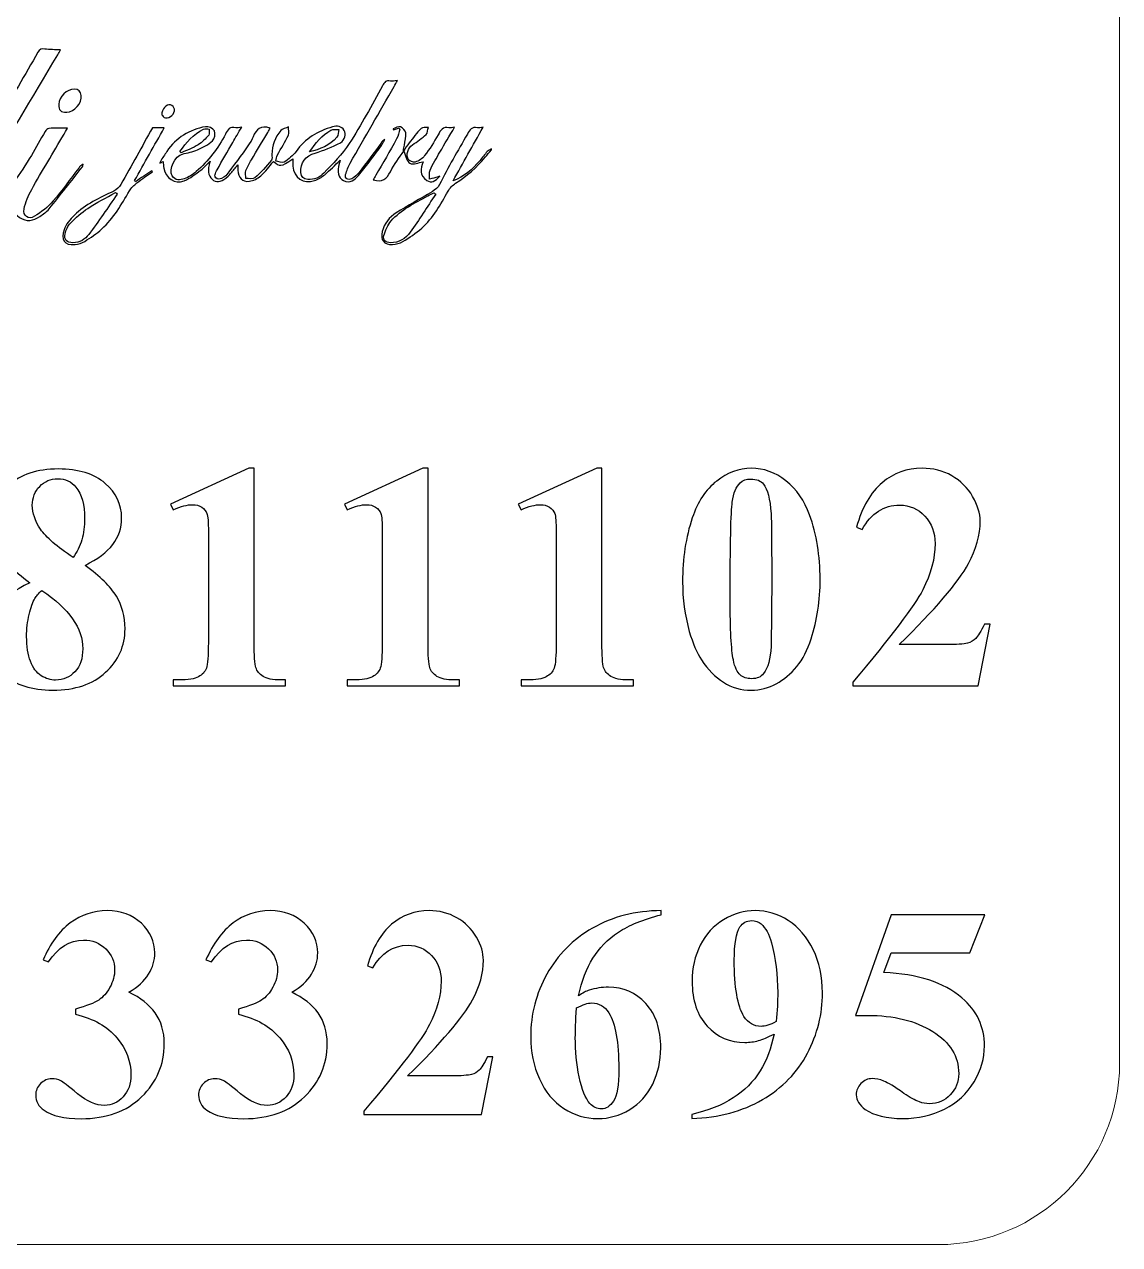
# Model space of a CAD drawing. Header units: millimetres. Extents: x -20.2 to 19.8, y -19.9 to 20.1.
# Drawn here: x 1.68 to 19.82, y -19.93 to 0.29 of the extents above; entities that cross this region are included whole.
import ezdxf

# ---------------------------------------------------------------- set-up
doc = ezdxf.new("R2010")
doc.units = ezdxf.units.MM
doc.header["$MEASUREMENT"] = 0
doc.layers.add('Layer 1', color=7, linetype='Continuous')

msp = doc.modelspace()

# ---------------------------------------------------------------- linework, layer by layer
at = {"layer": 'Layer 1', "color": 250, "lineweight": 18}
msp.add_open_spline([(-17.1794, 20.0744), (-17.1794, 20.0744), (16.8206, 20.0744), (16.8206, 20.0744), (18.4729, 20.0744), (19.8206, 18.7267), (19.8206, 17.0744), (19.8206, 17.0744), (19.8206, -16.9256), (19.8206, -16.9256), (19.8206, -18.5779), (18.4729, -19.9256), (16.8206, -19.9256), (16.8206, -19.9256), (-17.1794, -19.9256), (-17.1794, -19.9256), (-18.8317, -19.9256), (-20.1794, -18.5779), (-20.1794, -16.9256), (-20.1794, -16.9256), (-20.1794, 17.0744), (-20.1794, 17.0744), (-20.1794, 18.7267), (-18.8317, 20.0744), (-17.1794, 20.0744)], degree=3, knots=[0, 0, 0, 0, 0.125, 0.125, 0.125, 0.25, 0.25, 0.25, 0.375, 0.375, 0.375, 0.5, 0.5, 0.5, 0.625, 0.625, 0.625, 0.75, 0.75, 0.75, 0.875, 0.875, 0.875, 1, 1, 1, 1], dxfattribs=at)
at = {"layer": 'Layer 1', "color": 230}
for points, knots in [([(-0.8039, -1.6035), (-0.7754, -1.4306), (-0.6645, -1.4135), (-0.5284, -1.4336), (-0.4859, -1.44), (-0.4407, -1.4282), (-0.3806, -1.4236), (-0.4571, -1.5549), (-0.5271, -1.6722), (-0.5945, -1.7919), (-0.7386, -2.0476), (-0.884, -2.3026), (-1.0218, -2.5617), (-1.0573, -2.6283), (-1.0788, -2.7075), (-1.0854, -2.7828), (-1.0955, -2.8931), (-1.0187, -2.9411), (-0.9239, -2.8817), (-0.8361, -2.8268), (-0.7493, -2.7608), (-0.6826, -2.6823), (-0.5227, -2.4923), (-0.3703, -2.2953), (-0.2231, -2.0951), (0.0259, -1.7553), (0.3593, -1.5352), (0.7555, -1.4148), (0.9707, -1.3495), (1.0317, -1.4061), (1.0494, -1.6366), (1.1221, -1.5133), (1.1885, -1.401), (1.2542, -1.2885), (1.4704, -0.9148), (1.6875, -0.5418), (1.901, -0.1671), (1.9302, -0.1162), (1.959, -0.1065), (2.0142, -0.1142), (2.0987, -0.1259), (2.1852, -0.1242), (2.2787, -0.1285), (2.263, -0.1567), (2.2475, -0.1846), (2.2314, -0.2116), (1.8071, -0.9219), (1.3818, -1.6313), (0.9602, -2.3428), (0.9009, -2.4427), (0.8551, -2.5513), (0.8071, -2.6575), (0.79, -2.695), (0.7786, -2.7373), (0.7746, -2.7782), (0.7649, -2.878), (0.8373, -2.936), (0.9294, -2.8911), (1.0109, -2.8512), (1.0903, -2.797), (1.1546, -2.7323), (1.407, -2.4776), (1.6095, -2.1836), (1.7934, -1.877), (1.8718, -1.7456), (1.9439, -1.6105), (2.0217, -1.4788), (2.0347, -1.4571), (2.0622, -1.4302), (2.0843, -1.4289), (2.1818, -1.4232), (2.2801, -1.4266), (2.3903, -1.4266), (2.3685, -1.4655), (2.3521, -1.4966), (2.3343, -1.5267), (2.155, -1.8314), (1.9721, -2.1341), (1.7988, -2.442), (1.7425, -2.5423), (1.6952, -2.6529), (1.6724, -2.7644), (1.6483, -2.8793), (1.7431, -2.9474), (1.8444, -2.8865), (1.9579, -2.8183), (2.0673, -2.7323), (2.154, -2.6327), (2.3055, -2.4594), (2.4382, -2.2691), (2.5789, -2.0865), (2.5974, -2.062), (2.6165, -2.0378), (2.653, -2.0251), (2.6487, -2.0395), (2.648, -2.0569), (2.639, -2.0677), (2.4556, -2.3006), (2.2737, -2.5342), (2.086, -2.7641), (2.0451, -2.8137), (1.9875, -2.8516), (1.9331, -2.8887), (1.8262, -2.9625), (1.711, -2.9833), (1.5974, -2.9062), (1.4777, -2.8247), (1.4419, -2.7044), (1.466, -2.5667), (1.4774, -2.5027), (1.5002, -2.4407), (1.5202, -2.3669), (1.4268, -2.4789), (1.3443, -2.5875), (1.2515, -2.686), (1.1778, -2.7637), (1.0984, -2.8402), (1.0091, -2.8988), (0.8238, -3.0221), (0.6083, -2.9152), (0.5906, -2.6917), (0.5825, -2.5898), (0.6013, -2.4856), (0.6074, -2.3927), (0.5246, -2.493), (0.4351, -2.6075), (0.3385, -2.7161), (0.2833, -2.7785), (0.2209, -2.8368), (0.1536, -2.8857), (-0.0013, -2.9984), (-0.1669, -2.9631), (-0.27, -2.801), (-0.3575, -2.6636), (-0.3592, -2.5127), (-0.3294, -2.3361), (-0.4041, -2.4272), (-0.4611, -2.507), (-0.5281, -2.577), (-0.6333, -2.6873), (-0.7355, -2.8049), (-0.8572, -2.8938), (-1.0442, -3.0302), (-1.2694, -2.9149), (-1.2848, -2.683), (-1.2912, -2.5891), (-1.2748, -2.4933), (-1.2691, -2.4072), (-1.3495, -2.5081), (-1.4344, -2.6226), (-1.5275, -2.7296), (-1.5821, -2.7926), (-1.6438, -2.8529), (-1.7132, -2.8975), (-1.8773, -3.0044), (-2.056, -2.9595), (-2.1498, -2.7865), (-2.2816, -2.5446), (-2.2293, -2.309), (-2.0925, -2.0887), (-1.9407, -1.8441), (-1.7084, -1.6866), (-1.4598, -1.5566), (-1.3414, -1.4946), (-1.2144, -1.4427), (-1.0854, -1.4104), (-0.9005, -1.3646), (-0.8472, -1.4074), (-0.8039, -1.6035)], [0, 0, 0, 0, 0.0178571, 0.0178571, 0.0178571, 0.0357143, 0.0357143, 0.0357143, 0.0535714, 0.0535714, 0.0535714, 0.0714286, 0.0714286, 0.0714286, 0.0892857, 0.0892857, 0.0892857, 0.1071429, 0.1071429, 0.1071429, 0.125, 0.125, 0.125, 0.1428571, 0.1428571, 0.1428571, 0.1607143, 0.1607143, 0.1607143, 0.1785714, 0.1785714, 0.1785714, 0.1964286, 0.1964286, 0.1964286, 0.2142857, 0.2142857, 0.2142857, 0.2321429, 0.2321429, 0.2321429, 0.25, 0.25, 0.25, 0.2678571, 0.2678571, 0.2678571, 0.2857143, 0.2857143, 0.2857143, 0.3035714, 0.3035714, 0.3035714, 0.3214286, 0.3214286, 0.3214286, 0.3392857, 0.3392857, 0.3392857, 0.3571429, 0.3571429, 0.3571429, 0.375, 0.375, 0.375, 0.3928571, 0.3928571, 0.3928571, 0.4107143, 0.4107143, 0.4107143, 0.4285714, 0.4285714, 0.4285714, 0.4464286, 0.4464286, 0.4464286, 0.4642857, 0.4642857, 0.4642857, 0.4821429, 0.4821429, 0.4821429, 0.5, 0.5, 0.5, 0.5178571, 0.5178571, 0.5178571, 0.5357143, 0.5357143, 0.5357143, 0.5535714, 0.5535714, 0.5535714, 0.5714286, 0.5714286, 0.5714286, 0.5892857, 0.5892857, 0.5892857, 0.6071429, 0.6071429, 0.6071429, 0.625, 0.625, 0.625, 0.6428571, 0.6428571, 0.6428571, 0.6607143, 0.6607143, 0.6607143, 0.6785714, 0.6785714, 0.6785714, 0.6964286, 0.6964286, 0.6964286, 0.7142857, 0.7142857, 0.7142857, 0.7321429, 0.7321429, 0.7321429, 0.75, 0.75, 0.75, 0.7678571, 0.7678571, 0.7678571, 0.7857143, 0.7857143, 0.7857143, 0.8035714, 0.8035714, 0.8035714, 0.8214286, 0.8214286, 0.8214286, 0.8392857, 0.8392857, 0.8392857, 0.8571429, 0.8571429, 0.8571429, 0.875, 0.875, 0.875, 0.8928571, 0.8928571, 0.8928571, 0.9107143, 0.9107143, 0.9107143, 0.9285714, 0.9285714, 0.9285714, 0.9464286, 0.9464286, 0.9464286, 0.9642857, 0.9642857, 0.9642857, 0.9821429, 0.9821429, 0.9821429, 1, 1, 1, 1]), ([(2.2463, -1.0295), (2.249, -0.9045), (2.383, -0.7764), (2.5058, -0.7801), (2.5745, -0.7818), (2.6109, -0.816), (2.6184, -0.883), (2.6324, -1.0107), (2.5087, -1.1552), (2.3801, -1.1609), (2.2788, -1.1649), (2.2443, -1.1313), (2.2463, -1.0295)], [0, 0, 0, 0, 0.25, 0.25, 0.25, 0.5, 0.5, 0.5, 0.75, 0.75, 0.75, 1, 1, 1, 1]), ([(6.125, -1.9351), (5.9216, -2.0678), (5.9105, -2.0696), (5.8056, -1.9764), (5.7356, -2.0575), (5.6726, -2.1466), (5.5935, -2.2174), (5.5435, -2.2615), (5.4719, -2.2971), (5.4058, -2.3055), (5.2885, -2.3209), (5.2168, -2.2428), (5.2144, -2.1222), (5.2141, -2.0987), (5.2144, -2.0753), (5.2144, -2.0354), (5.1712, -2.0863), (5.136, -2.1285), (5.1001, -2.1698), (5.0847, -2.1882), (5.0694, -2.2066), (5.0519, -2.2227), (4.9571, -2.3115), (4.8813, -2.333), (4.8126, -2.292), (4.7379, -2.2475), (4.709, -2.1503), (4.7366, -2.0347), (4.7406, -2.018), (4.7469, -2.0015), (4.7563, -1.9713), (4.6976, -2.028), (4.6544, -2.0799), (4.6015, -2.1191), (4.513, -2.1841), (4.4255, -2.2586), (4.3253, -2.2975), (4.1658, -2.3587), (4.0187, -2.2579), (3.9868, -2.0867), (3.9801, -2.0522), (3.9794, -2.0166), (3.9754, -1.979), (3.9563, -1.9884), (3.9423, -1.9955), (3.9191, -2.0075), (3.9248, -1.9908), (3.9261, -1.9827), (3.9305, -1.9764), (3.966, -1.9214), (4.0016, -1.8664), (4.0381, -1.8122), (4.1922, -1.5833), (4.4131, -1.4529), (4.6782, -1.4013), (4.7241, -1.3926), (4.8092, -1.4294), (4.8263, -1.4674), (4.8461, -1.5126), (4.832, -1.6034), (4.7965, -1.6355), (4.7261, -1.6999), (4.6346, -1.7448), (4.5455, -1.7833), (4.4668, -1.8175), (4.3796, -1.834), (4.2955, -1.8548), (4.1735, -1.8849), (4.0649, -2.1088), (4.1266, -2.217), (4.1735, -2.2991), (4.258, -2.2887), (4.3273, -2.2636), (4.3987, -2.2374), (4.4688, -2.1966), (4.526, -2.1466), (4.7265, -1.971), (4.884, -1.7602), (5.009, -1.5256), (5.0462, -1.4549), (5.0787, -1.3858), (5.1813, -1.4207), (5.2041, -1.4281), (5.2335, -1.415), (5.2781, -1.4086), (5.2238, -1.5018), (5.1769, -1.5823), (5.13, -1.6631), (5.0431, -1.8135), (4.9544, -1.963), (4.8713, -2.1154), (4.8454, -2.1624), (4.8035, -2.2314), (4.8689, -2.265), (4.9014, -2.2814), (4.9845, -2.2492), (5.0134, -2.2137), (5.1461, -2.0485), (5.2688, -1.8752), (5.3927, -1.703), (5.4222, -1.662), (5.4491, -1.6171), (5.4671, -1.5699), (5.516, -1.4408), (5.5948, -1.3722), (5.7473, -1.4255), (5.7365, -1.4462), (5.7249, -1.4716), (5.7104, -1.4958), (5.62, -1.6476), (5.5281, -1.7988), (5.4386, -1.9516), (5.4051, -2.0079), (5.3699, -2.0652), (5.3491, -2.1268), (5.3354, -2.1678), (5.3462, -2.217), (5.3458, -2.2619), (5.3967, -2.2593), (5.4654, -2.2764), (5.4952, -2.2499), (5.5952, -2.1617), (5.6836, -2.0599), (5.7701, -1.9576), (5.7872, -1.9379), (5.7788, -1.8946), (5.7784, -1.8621), (5.7762, -1.7109), (5.8301, -1.5789), (5.9253, -1.4663), (5.953, -1.4338), (6.0087, -1.424), (6.0517, -1.4043), (6.0526, -1.4496), (6.0694, -1.5025), (6.0519, -1.5394), (5.9986, -1.653), (5.9313, -1.7592), (5.8723, -1.8701), (5.8562, -1.9006), (5.8519, -1.9371), (5.8422, -1.9707), (5.8891, -1.9784), (5.9491, -2.0072), (5.9795, -1.9881), (6.0539, -1.9419), (6.128, -1.8825), (6.178, -1.8122), (6.3294, -1.5973), (6.5372, -1.4737), (6.7839, -1.4049), (6.8576, -1.3842), (6.9294, -1.3902), (6.9752, -1.463), (7.0114, -1.5209), (6.993, -1.6234), (6.9125, -1.6664), (6.7795, -1.7371), (6.6368, -1.7934), (6.493, -1.8383), (6.3371, -1.8862), (6.247, -1.9978), (6.2577, -2.1627), (6.2627, -2.2354), (6.3009, -2.2696), (6.3717, -2.2757), (6.4792, -2.285), (6.5721, -2.2422), (6.6398, -2.1707), (6.7876, -2.0149), (6.9441, -1.8611), (7.0594, -1.6824), (7.2588, -1.3728), (7.4307, -1.0457), (7.611, -0.7243), (7.6425, -0.6676), (7.6667, -0.6231), (7.7444, -0.6462), (7.7732, -0.6549), (7.8084, -0.6415), (7.8564, -0.6369), (7.8358, -0.6744), (7.8208, -0.7038), (7.8044, -0.733), (7.5611, -1.1563), (7.3171, -1.5793), (7.0758, -2.0042), (7.0419, -2.0632), (7.0198, -2.1295), (6.9998, -2.1946), (6.993, -2.2163), (7.0017, -2.2593), (7.0169, -2.267), (7.0386, -2.278), (7.0785, -2.2764), (7.0999, -2.2629), (7.1452, -2.2348), (7.1915, -2.2016), (7.2233, -2.1604), (7.3456, -2.0015), (7.4629, -1.839), (7.5829, -1.6778), (7.6002, -1.654), (7.6194, -1.6312), (7.6513, -1.6164), (7.6191, -1.667), (7.5909, -1.7203), (7.555, -1.7682), (7.4431, -1.9164), (7.3335, -2.0665), (7.2135, -2.2076), (7.1518, -2.2797), (7.0711, -2.347), (6.9625, -2.2935), (6.8794, -2.2525), (6.8566, -2.1456), (6.8941, -2.0116), (6.8989, -1.9945), (6.9032, -1.9777), (6.9089, -1.957), (6.8214, -2.0401), (6.7414, -2.1238), (6.6525, -2.1979), (6.6032, -2.2391), (6.5429, -2.2727), (6.4819, -2.2944), (6.3036, -2.3581), (6.1418, -2.2475), (6.1257, -2.0555), (6.1223, -2.0173), (6.125, -1.9784), (6.125, -1.9351)], [0, 0, 0, 0, 0.012987, 0.012987, 0.012987, 0.025974, 0.025974, 0.025974, 0.038961, 0.038961, 0.038961, 0.0519481, 0.0519481, 0.0519481, 0.0649351, 0.0649351, 0.0649351, 0.0779221, 0.0779221, 0.0779221, 0.0909091, 0.0909091, 0.0909091, 0.1038961, 0.1038961, 0.1038961, 0.1168831, 0.1168831, 0.1168831, 0.1298701, 0.1298701, 0.1298701, 0.1428571, 0.1428571, 0.1428571, 0.1558442, 0.1558442, 0.1558442, 0.1688312, 0.1688312, 0.1688312, 0.1818182, 0.1818182, 0.1818182, 0.1948052, 0.1948052, 0.1948052, 0.2077922, 0.2077922, 0.2077922, 0.2207792, 0.2207792, 0.2207792, 0.2337662, 0.2337662, 0.2337662, 0.2467532, 0.2467532, 0.2467532, 0.2597403, 0.2597403, 0.2597403, 0.2727273, 0.2727273, 0.2727273, 0.2857143, 0.2857143, 0.2857143, 0.2987013, 0.2987013, 0.2987013, 0.3116883, 0.3116883, 0.3116883, 0.3246753, 0.3246753, 0.3246753, 0.3376623, 0.3376623, 0.3376623, 0.3506494, 0.3506494, 0.3506494, 0.3636364, 0.3636364, 0.3636364, 0.3766234, 0.3766234, 0.3766234, 0.3896104, 0.3896104, 0.3896104, 0.4025974, 0.4025974, 0.4025974, 0.4155844, 0.4155844, 0.4155844, 0.4285714, 0.4285714, 0.4285714, 0.4415584, 0.4415584, 0.4415584, 0.4545455, 0.4545455, 0.4545455, 0.4675325, 0.4675325, 0.4675325, 0.4805195, 0.4805195, 0.4805195, 0.4935065, 0.4935065, 0.4935065, 0.5064935, 0.5064935, 0.5064935, 0.5194805, 0.5194805, 0.5194805, 0.5324675, 0.5324675, 0.5324675, 0.5454545, 0.5454545, 0.5454545, 0.5584416, 0.5584416, 0.5584416, 0.5714286, 0.5714286, 0.5714286, 0.5844156, 0.5844156, 0.5844156, 0.5974026, 0.5974026, 0.5974026, 0.6103896, 0.6103896, 0.6103896, 0.6233766, 0.6233766, 0.6233766, 0.6363636, 0.6363636, 0.6363636, 0.6493506, 0.6493506, 0.6493506, 0.6623377, 0.6623377, 0.6623377, 0.6753247, 0.6753247, 0.6753247, 0.6883117, 0.6883117, 0.6883117, 0.7012987, 0.7012987, 0.7012987, 0.7142857, 0.7142857, 0.7142857, 0.7272727, 0.7272727, 0.7272727, 0.7402597, 0.7402597, 0.7402597, 0.7532468, 0.7532468, 0.7532468, 0.7662338, 0.7662338, 0.7662338, 0.7792208, 0.7792208, 0.7792208, 0.7922078, 0.7922078, 0.7922078, 0.8051948, 0.8051948, 0.8051948, 0.8181818, 0.8181818, 0.8181818, 0.8311688, 0.8311688, 0.8311688, 0.8441558, 0.8441558, 0.8441558, 0.8571429, 0.8571429, 0.8571429, 0.8701299, 0.8701299, 0.8701299, 0.8831169, 0.8831169, 0.8831169, 0.8961039, 0.8961039, 0.8961039, 0.9090909, 0.9090909, 0.9090909, 0.9220779, 0.9220779, 0.9220779, 0.9350649, 0.9350649, 0.9350649, 0.9480519, 0.9480519, 0.9480519, 0.961039, 0.961039, 0.961039, 0.974026, 0.974026, 0.974026, 0.987013, 0.987013, 0.987013, 1, 1, 1, 1]), ([(3.9531, -1.2069), (3.9555, -1.108), (4.0309, -1.0276), (4.0979, -1.0399), (4.1248, -1.045), (4.161, -1.0845), (4.1646, -1.1121), (4.174, -1.1847), (4.0862, -1.2685), (4.0158, -1.2562), (3.988, -1.2518), (3.9655, -1.2169), (3.9531, -1.2069)], [0, 0, 0, 0, 0.25, 0.25, 0.25, 0.5, 0.5, 0.5, 0.75, 0.75, 0.75, 1, 1, 1, 1]), ([(8.5577, -2.2188), (8.4894, -2.3113), (8.4155, -2.3368), (8.3466, -2.2938), (8.2152, -2.2128), (8.245, -2.0938), (8.2815, -1.9839), (8.2068, -1.9946), (8.1193, -2.0345), (8.0654, -2.0073), (8.0151, -1.9825), (7.9996, -1.8867), (7.9614, -1.8063), (7.8897, -1.9149), (7.801, -2.0241), (7.7407, -2.1475), (7.6803, -2.2711), (7.6029, -2.3254), (7.4581, -2.2828), (7.4718, -2.258), (7.4869, -2.2315), (7.502, -2.2051), (7.6166, -2.005), (7.7335, -1.8066), (7.8449, -1.6045), (7.8719, -1.5556), (7.8807, -1.4959), (7.8985, -1.4413), (7.891, -1.4356), (7.8837, -1.4299), (7.8767, -1.4245), (7.8767, -1.4245), (7.7912, -1.455), (7.7912, -1.455), (7.7889, -1.448), (7.7868, -1.4416), (7.7845, -1.435), (7.8271, -1.4236), (7.8757, -1.3944), (7.9105, -1.4058), (7.9471, -1.4179), (7.9906, -1.4674), (7.9947, -1.5043), (8.0027, -1.5697), (7.9853, -1.639), (7.9739, -1.7057), (7.9682, -1.7366), (7.9521, -1.7651), (7.9585, -1.8056), (7.9897, -1.7603), (8.0191, -1.7141), (8.0523, -1.6708), (8.1156, -1.5888), (8.1763, -1.5033), (8.2487, -1.4299), (8.2715, -1.4065), (8.3288, -1.4172), (8.37, -1.4128), (8.3593, -1.4523), (8.3606, -1.505), (8.3352, -1.5288), (8.2658, -1.5941), (8.1863, -1.6484), (8.1079, -1.7033), (8.0358, -1.754), (7.9933, -1.8619), (8.0369, -1.9376), (8.0546, -1.9685), (8.1203, -1.9996), (8.1498, -1.9893), (8.2088, -1.9688), (8.2715, -1.9303), (8.3087, -1.881), (8.3911, -1.7714), (8.4638, -1.6537), (8.5312, -1.5341), (8.5731, -1.4594), (8.6103, -1.3974), (8.7112, -1.4195), (8.7353, -1.4252), (8.7631, -1.4145), (8.805, -1.4095), (8.7193, -1.5549), (8.6395, -1.6877), (8.562, -1.8213), (8.505, -1.9195), (8.4447, -2.0167), (8.3978, -2.1203), (8.3791, -2.1626), (8.3918, -2.2192), (8.3901, -2.2694), (8.4367, -2.258), (8.4833, -2.2473), (8.5298, -2.2349), (8.5396, -2.2322), (8.5483, -2.2245), (8.5577, -2.2188)], [0, 0, 0, 0, 0.03125, 0.03125, 0.03125, 0.0625, 0.0625, 0.0625, 0.09375, 0.09375, 0.09375, 0.125, 0.125, 0.125, 0.15625, 0.15625, 0.15625, 0.1875, 0.1875, 0.1875, 0.21875, 0.21875, 0.21875, 0.25, 0.25, 0.25, 0.28125, 0.28125, 0.28125, 0.3125, 0.3125, 0.3125, 0.34375, 0.34375, 0.34375, 0.375, 0.375, 0.375, 0.40625, 0.40625, 0.40625, 0.4375, 0.4375, 0.4375, 0.46875, 0.46875, 0.46875, 0.5, 0.5, 0.5, 0.53125, 0.53125, 0.53125, 0.5625, 0.5625, 0.5625, 0.59375, 0.59375, 0.59375, 0.625, 0.625, 0.625, 0.65625, 0.65625, 0.65625, 0.6875, 0.6875, 0.6875, 0.71875, 0.71875, 0.71875, 0.75, 0.75, 0.75, 0.78125, 0.78125, 0.78125, 0.8125, 0.8125, 0.8125, 0.84375, 0.84375, 0.84375, 0.875, 0.875, 0.875, 0.90625, 0.90625, 0.90625, 0.9375, 0.9375, 0.9375, 0.96875, 0.96875, 0.96875, 1, 1, 1, 1]), ([(9.4159, -1.7874), (9.3806, -1.8269), (9.3442, -1.8658), (9.311, -1.907), (9.1733, -2.0799), (9.0063, -2.2194), (8.8203, -2.3387), (8.7707, -2.3708), (8.7249, -2.4197), (8.696, -2.4714), (8.5733, -2.6926), (8.449, -2.9128), (8.2596, -3.0837), (8.1648, -3.1688), (8.0552, -3.2395), (7.946, -3.3062), (7.8977, -3.3357), (7.8334, -3.3487), (7.7753, -3.3521), (7.6369, -3.3612), (7.5706, -3.2754), (7.6051, -3.1407), (7.6397, -3.006), (7.7251, -2.902), (7.8367, -2.8303), (8.03, -2.7057), (8.2342, -2.5984), (8.4312, -2.4791), (8.4795, -2.4499), (8.5331, -2.4097), (8.5559, -2.3611), (8.6929, -2.0726), (8.8592, -1.8004), (9.0171, -1.524), (9.0563, -1.456), (9.0871, -1.3926), (9.184, -1.4211), (9.2077, -1.4277), (9.2365, -1.4157), (9.2764, -1.4104), (9.1072, -1.7129), (8.944, -2.0052), (8.7801, -2.2975), (8.9627, -2.2267), (9.1005, -2.1075), (9.2211, -1.9663), (9.2641, -1.916), (9.3023, -1.8621), (9.3468, -1.8132), (9.3646, -1.7938), (9.3927, -1.784), (9.4159, -1.7696), (9.4159, -1.7696), (9.4159, -1.7874), (9.4159, -1.7874)], [0, 0, 0, 0, 0.0555556, 0.0555556, 0.0555556, 0.1111111, 0.1111111, 0.1111111, 0.1666667, 0.1666667, 0.1666667, 0.2222222, 0.2222222, 0.2222222, 0.2777778, 0.2777778, 0.2777778, 0.3333333, 0.3333333, 0.3333333, 0.3888889, 0.3888889, 0.3888889, 0.4444444, 0.4444444, 0.4444444, 0.5, 0.5, 0.5, 0.5555556, 0.5555556, 0.5555556, 0.6111111, 0.6111111, 0.6111111, 0.6666667, 0.6666667, 0.6666667, 0.7222222, 0.7222222, 0.7222222, 0.7777778, 0.7777778, 0.7777778, 0.8333333, 0.8333333, 0.8333333, 0.8888889, 0.8888889, 0.8888889, 0.9444444, 0.9444444, 0.9444444, 1, 1, 1, 1]), ([(3.7996, -1.418), (3.7996, -1.418), (3.9956, -1.418), (3.9956, -1.418), (3.8297, -1.7133), (3.6662, -2.0042), (3.5026, -2.2955), (3.5083, -2.3014), (3.514, -2.3078), (3.5197, -2.3142), (3.6095, -2.2529), (3.699, -2.1915), (3.7885, -2.1302), (3.7926, -2.1359), (3.7962, -2.1416), (3.8002, -2.1473), (3.7141, -2.2086), (3.6259, -2.267), (3.5435, -2.3326), (3.4962, -2.3705), (3.4484, -2.4144), (3.4185, -2.466), (3.2868, -2.6919), (3.1551, -2.9178), (2.9604, -3.0961), (2.8749, -3.1742), (2.7767, -3.2392), (2.6782, -3.3012), (2.6319, -3.3303), (2.5726, -3.3464), (2.5177, -3.3524), (2.3286, -3.3736), (2.2801, -3.27), (2.3353, -3.1082), (2.3652, -3.0196), (2.4352, -2.9385), (2.5036, -2.8705), (2.6896, -2.6859), (2.9259, -2.5796), (3.1591, -2.4694), (3.2063, -2.4473), (3.2519, -2.404), (3.2777, -2.3587), (3.455, -2.0468), (3.627, -1.7311), (3.7996, -1.418)], [0, 0, 0, 0, 0.0666667, 0.0666667, 0.0666667, 0.1333333, 0.1333333, 0.1333333, 0.2, 0.2, 0.2, 0.2666667, 0.2666667, 0.2666667, 0.3333333, 0.3333333, 0.3333333, 0.4, 0.4, 0.4, 0.4666667, 0.4666667, 0.4666667, 0.5333333, 0.5333333, 0.5333333, 0.6, 0.6, 0.6, 0.6666667, 0.6666667, 0.6666667, 0.7333333, 0.7333333, 0.7333333, 0.8, 0.8, 0.8, 0.8666667, 0.8666667, 0.8666667, 0.9333333, 0.9333333, 0.9333333, 1, 1, 1, 1]), ([(4.2536, -1.8129), (4.2536, -1.8129), (4.2751, -1.8357), (4.2751, -1.8357), (4.3692, -1.7914), (4.4677, -1.7548), (4.5556, -1.7006), (4.6226, -1.659), (4.6796, -1.599), (4.7322, -1.5394), (4.7489, -1.5192), (4.7375, -1.4744), (4.7388, -1.4405), (4.7081, -1.4405), (4.6725, -1.4304), (4.6474, -1.4422), (4.4745, -1.5223), (4.3626, -1.6668), (4.2536, -1.8129)], [0, 0, 0, 0, 0.1666667, 0.1666667, 0.1666667, 0.3333333, 0.3333333, 0.3333333, 0.5, 0.5, 0.5, 0.6666667, 0.6666667, 0.6666667, 0.8333333, 0.8333333, 0.8333333, 1, 1, 1, 1]), ([(6.4029, -1.8195), (6.5771, -1.7783), (6.7357, -1.7113), (6.8529, -1.5756), (6.8794, -1.5454), (6.8767, -1.4898), (6.8877, -1.4459), (6.8436, -1.4492), (6.7919, -1.4385), (6.7571, -1.4579), (6.6052, -1.5427), (6.4974, -1.6751), (6.4029, -1.8195)], [0, 0, 0, 0, 0.25, 0.25, 0.25, 0.5, 0.5, 0.5, 0.75, 0.75, 0.75, 1, 1, 1, 1]), ([(3.2168, -2.518), (3.2067, -2.5096), (3.1966, -2.5012), (3.1869, -2.4929), (3.0334, -2.5796), (2.8752, -2.6594), (2.7281, -2.7555), (2.6239, -2.8239), (2.528, -2.908), (2.4416, -2.9975), (2.3966, -3.0435), (2.3668, -3.1139), (2.3534, -3.1782), (2.3323, -3.2767), (2.3823, -3.3233), (2.4821, -3.3239), (2.5934, -3.3246), (2.6842, -3.2697), (2.7449, -3.1886), (2.9081, -2.9701), (3.0599, -2.7422), (3.2168, -2.518)], [0, 0, 0, 0, 0.1428571, 0.1428571, 0.1428571, 0.2857143, 0.2857143, 0.2857143, 0.4285714, 0.4285714, 0.4285714, 0.5714286, 0.5714286, 0.5714286, 0.7142857, 0.7142857, 0.7142857, 0.8571429, 0.8571429, 0.8571429, 1, 1, 1, 1]), ([(8.4919, -2.5183), (8.4836, -2.5109), (8.4748, -2.5035), (8.4665, -2.4962), (8.4319, -2.5126), (8.3974, -2.528), (8.3636, -2.5461), (8.145, -2.6638), (7.9188, -2.774), (7.7519, -2.9637), (7.6946, -3.0291), (7.6591, -3.1209), (7.6343, -3.2067), (7.6132, -3.2794), (7.6614, -3.3213), (7.7412, -3.3243), (7.8846, -3.3296), (7.9925, -3.2559), (8.0686, -3.1504), (8.2171, -2.9446), (8.3515, -2.7294), (8.4919, -2.5183)], [0, 0, 0, 0, 0.1428571, 0.1428571, 0.1428571, 0.2857143, 0.2857143, 0.2857143, 0.4285714, 0.4285714, 0.4285714, 0.5714286, 0.5714286, 0.5714286, 0.7142857, 0.7142857, 0.7142857, 0.8571429, 0.8571429, 0.8571429, 1, 1, 1, 1]), ([(2.6843, -8.6701), (2.9326, -8.8524), (3.1049, -9.0223), (3.2015, -9.1795), (3.2976, -9.3367), (3.3456, -9.5167), (3.3456, -9.7198), (3.3456, -10.0046), (3.2386, -10.2456), (3.0238, -10.4429), (2.8097, -10.6397), (2.5184, -10.7382), (2.1501, -10.7382), (1.8013, -10.7382), (1.5311, -10.6524), (1.34, -10.4805), (1.1494, -10.3086), (1.0539, -10.0985), (1.0539, -9.8501), (1.0539, -9.6611), (1.1088, -9.4948), (1.2191, -9.3528), (1.3293, -9.2103), (1.513, -9.08), (1.77, -8.962), (1.4902, -8.7485), (1.3112, -8.5736), (1.2321, -8.4385), (1.1531, -8.3032), (1.1136, -8.1459), (1.1136, -7.9669), (1.1136, -7.7311), (1.2137, -7.5229), (1.4144, -7.3433), (1.6149, -7.1633), (1.89, -7.0735), (2.2389, -7.0735), (2.5757, -7.0735), (2.8348, -7.1529), (3.0164, -7.3121), (3.1978, -7.4707), (3.2886, -7.6613), (3.2886, -7.8835), (3.2886, -8.0505), (3.2393, -8.1972), (3.1414, -8.3249), (3.0432, -8.4526), (2.8907, -8.5679), (2.6843, -8.6701)], [0, 0, 0, 0, 0.0625, 0.0625, 0.0625, 0.125, 0.125, 0.125, 0.1875, 0.1875, 0.1875, 0.25, 0.25, 0.25, 0.3125, 0.3125, 0.3125, 0.375, 0.375, 0.375, 0.4375, 0.4375, 0.4375, 0.5, 0.5, 0.5, 0.5625, 0.5625, 0.5625, 0.625, 0.625, 0.625, 0.6875, 0.6875, 0.6875, 0.75, 0.75, 0.75, 0.8125, 0.8125, 0.8125, 0.875, 0.875, 0.875, 0.9375, 0.9375, 0.9375, 1, 1, 1, 1]), ([(5.4838, -7.0607), (5.4838, -7.0607), (5.4838, -9.9488), (5.4838, -9.9488), (5.4838, -10.1664), (5.4932, -10.3048), (5.5126, -10.3645), (5.5317, -10.4244), (5.5716, -10.4737), (5.6323, -10.5116), (5.6929, -10.5498), (5.7905, -10.5692), (5.9239, -10.5692), (5.9239, -10.5692), (6.005, -10.5692), (6.005, -10.5692), (6.005, -10.5692), (6.005, -10.6654), (6.005, -10.6654), (6.005, -10.6654), (4.1453, -10.6654), (4.1453, -10.6654), (4.1453, -10.6654), (4.1453, -10.5692), (4.1453, -10.5692), (4.1453, -10.5692), (4.2388, -10.5692), (4.2388, -10.5692), (4.3899, -10.5692), (4.4978, -10.5518), (4.5619, -10.5169), (4.6259, -10.4821), (4.6694, -10.4342), (4.6922, -10.3739), (4.7147, -10.3129), (4.7257, -10.1714), (4.7257, -9.9488), (4.7257, -9.9488), (4.7257, -8.118), (4.7257, -8.118), (4.7257, -7.9548), (4.718, -7.8526), (4.7027, -7.812), (4.6869, -7.7712), (4.6577, -7.7367), (4.6152, -7.7078), (4.5726, -7.6793), (4.5237, -7.6649), (4.468, -7.6649), (4.3796, -7.6649), (4.2719, -7.6927), (4.1453, -7.7484), (4.1453, -7.7484), (4.098, -7.6542), (4.098, -7.6542), (4.098, -7.6542), (5.3981, -7.0607), (5.3981, -7.0607), (5.3981, -7.0607), (5.4838, -7.0607), (5.4838, -7.0607)], [0, 0, 0, 0, 0.05, 0.05, 0.05, 0.1, 0.1, 0.1, 0.15, 0.15, 0.15, 0.2, 0.2, 0.2, 0.25, 0.25, 0.25, 0.3, 0.3, 0.3, 0.35, 0.35, 0.35, 0.4, 0.4, 0.4, 0.45, 0.45, 0.45, 0.5, 0.5, 0.5, 0.55, 0.55, 0.55, 0.6, 0.6, 0.6, 0.65, 0.65, 0.65, 0.7, 0.7, 0.7, 0.75, 0.75, 0.75, 0.8, 0.8, 0.8, 0.85, 0.85, 0.85, 0.9, 0.9, 0.9, 0.95, 0.95, 0.95, 1, 1, 1, 1]), ([(8.3646, -7.0607), (8.3646, -7.0607), (8.3646, -9.9488), (8.3646, -9.9488), (8.3646, -10.1664), (8.374, -10.3048), (8.3934, -10.3645), (8.4125, -10.4244), (8.4524, -10.4737), (8.5131, -10.5116), (8.5737, -10.5498), (8.6713, -10.5692), (8.8047, -10.5692), (8.8047, -10.5692), (8.8858, -10.5692), (8.8858, -10.5692), (8.8858, -10.5692), (8.8858, -10.6654), (8.8858, -10.6654), (8.8858, -10.6654), (7.0261, -10.6654), (7.0261, -10.6654), (7.0261, -10.6654), (7.0261, -10.5692), (7.0261, -10.5692), (7.0261, -10.5692), (7.1195, -10.5692), (7.1195, -10.5692), (7.2707, -10.5692), (7.3786, -10.5518), (7.4426, -10.5169), (7.5067, -10.4821), (7.5502, -10.4342), (7.573, -10.3739), (7.5955, -10.3129), (7.6065, -10.1714), (7.6065, -9.9488), (7.6065, -9.9488), (7.6065, -8.118), (7.6065, -8.118), (7.6065, -7.9548), (7.5988, -7.8526), (7.5834, -7.812), (7.5677, -7.7712), (7.5385, -7.7367), (7.4959, -7.7078), (7.4534, -7.6793), (7.4045, -7.6649), (7.3488, -7.6649), (7.2603, -7.6649), (7.1527, -7.6927), (7.0261, -7.7484), (7.0261, -7.7484), (6.9789, -7.6542), (6.9789, -7.6542), (6.9789, -7.6542), (8.2788, -7.0607), (8.2788, -7.0607), (8.2788, -7.0607), (8.3646, -7.0607), (8.3646, -7.0607)], [0, 0, 0, 0, 0.05, 0.05, 0.05, 0.1, 0.1, 0.1, 0.15, 0.15, 0.15, 0.2, 0.2, 0.2, 0.25, 0.25, 0.25, 0.3, 0.3, 0.3, 0.35, 0.35, 0.35, 0.4, 0.4, 0.4, 0.45, 0.45, 0.45, 0.5, 0.5, 0.5, 0.55, 0.55, 0.55, 0.6, 0.6, 0.6, 0.65, 0.65, 0.65, 0.7, 0.7, 0.7, 0.75, 0.75, 0.75, 0.8, 0.8, 0.8, 0.85, 0.85, 0.85, 0.9, 0.9, 0.9, 0.95, 0.95, 0.95, 1, 1, 1, 1]), ([(11.245, -7.0607), (11.245, -7.0607), (11.245, -9.9488), (11.245, -9.9488), (11.245, -10.1664), (11.2544, -10.3048), (11.2738, -10.3645), (11.293, -10.4244), (11.3328, -10.4737), (11.3935, -10.5116), (11.4541, -10.5498), (11.5517, -10.5692), (11.6851, -10.5692), (11.6851, -10.5692), (11.7662, -10.5692), (11.7662, -10.5692), (11.7662, -10.5692), (11.7662, -10.6654), (11.7662, -10.6654), (11.7662, -10.6654), (9.9065, -10.6654), (9.9065, -10.6654), (9.9065, -10.6654), (9.9065, -10.5692), (9.9065, -10.5692), (9.9065, -10.5692), (9.9999, -10.5692), (9.9999, -10.5692), (10.1511, -10.5692), (10.259, -10.5518), (10.323, -10.5169), (10.3871, -10.4821), (10.4307, -10.4342), (10.4534, -10.3739), (10.4759, -10.3129), (10.4869, -10.1714), (10.4869, -9.9488), (10.4869, -9.9488), (10.4869, -8.118), (10.4869, -8.118), (10.4869, -7.9548), (10.4792, -7.8526), (10.4638, -7.812), (10.4481, -7.7712), (10.4189, -7.7367), (10.3763, -7.7078), (10.3338, -7.6793), (10.2849, -7.6649), (10.2292, -7.6649), (10.1407, -7.6649), (10.0332, -7.6927), (9.9065, -7.7484), (9.9065, -7.7484), (9.8593, -7.6542), (9.8593, -7.6542), (9.8593, -7.6542), (11.1592, -7.0607), (11.1592, -7.0607), (11.1592, -7.0607), (11.245, -7.0607), (11.245, -7.0607)], [0, 0, 0, 0, 0.05, 0.05, 0.05, 0.1, 0.1, 0.1, 0.15, 0.15, 0.15, 0.2, 0.2, 0.2, 0.25, 0.25, 0.25, 0.3, 0.3, 0.3, 0.35, 0.35, 0.35, 0.4, 0.4, 0.4, 0.45, 0.45, 0.45, 0.5, 0.5, 0.5, 0.55, 0.55, 0.55, 0.6, 0.6, 0.6, 0.65, 0.65, 0.65, 0.7, 0.7, 0.7, 0.75, 0.75, 0.75, 0.8, 0.8, 0.8, 0.85, 0.85, 0.85, 0.9, 0.9, 0.9, 0.95, 0.95, 0.95, 1, 1, 1, 1]), ([(14.8601, -8.8995), (14.8601, -9.2517), (14.8105, -9.5811), (14.7116, -9.8864), (14.6523, -10.0741), (14.5732, -10.2277), (14.4733, -10.3475), (14.3734, -10.4672), (14.2601, -10.5627), (14.1335, -10.6328), (14.0068, -10.7028), (13.8687, -10.7384), (13.7192, -10.7384), (13.549, -10.7384), (13.3952, -10.6948), (13.2581, -10.608), (13.121, -10.5212), (12.9994, -10.3969), (12.8935, -10.2356), (12.817, -10.1174), (12.7503, -9.9605), (12.693, -9.7642), (12.6182, -9.4987), (12.5811, -9.2239), (12.5811, -8.9414), (12.5811, -8.5573), (12.6347, -8.2047), (12.7423, -7.8833), (12.8311, -7.6179), (12.9655, -7.4144), (13.1462, -7.2727), (13.3268, -7.1312), (13.5178, -7.0606), (13.7192, -7.0606), (13.9243, -7.0606), (14.1157, -7.1303), (14.2937, -7.27), (14.4713, -7.4098), (14.6023, -7.5982), (14.6854, -7.834), (14.802, -8.1588), (14.8601, -8.5137), (14.8601, -8.8995)], [0, 0, 0, 0, 0.0714286, 0.0714286, 0.0714286, 0.1428571, 0.1428571, 0.1428571, 0.2142857, 0.2142857, 0.2142857, 0.2857143, 0.2857143, 0.2857143, 0.3571429, 0.3571429, 0.3571429, 0.4285714, 0.4285714, 0.4285714, 0.5, 0.5, 0.5, 0.5714286, 0.5714286, 0.5714286, 0.6428571, 0.6428571, 0.6428571, 0.7142857, 0.7142857, 0.7142857, 0.7857143, 0.7857143, 0.7857143, 0.8571429, 0.8571429, 0.8571429, 0.9285714, 0.9285714, 0.9285714, 1, 1, 1, 1]), ([(17.4778, -10.6654), (17.4778, -10.6654), (15.3993, -10.6654), (15.3993, -10.6654), (15.3993, -10.6654), (15.3993, -10.608), (15.3993, -10.608), (16.0363, -9.849), (16.4235, -9.3389), (16.5595, -9.0765), (16.6959, -8.8144), (16.7639, -8.5583), (16.7639, -8.3084), (16.7639, -8.1261), (16.7076, -7.9745), (16.5948, -7.8535), (16.4818, -7.7329), (16.3437, -7.6725), (16.1805, -7.6725), (15.913, -7.6725), (15.7056, -7.8063), (15.5578, -8.0737), (15.5578, -8.0737), (15.4616, -8.0399), (15.4616, -8.0399), (15.5555, -7.7065), (15.6976, -7.4601), (15.8889, -7.3002), (16.0799, -7.1404), (16.3004, -7.0607), (16.5505, -7.0607), (16.7295, -7.0607), (16.8927, -7.1022), (17.0401, -7.1857), (17.1879, -7.2687), (17.3032, -7.383), (17.3867, -7.5281), (17.4701, -7.6729), (17.5117, -7.809), (17.5117, -7.9357), (17.5117, -8.1665), (17.4473, -8.4012), (17.3187, -8.6388), (17.1434, -8.9602), (16.7602, -9.4083), (16.1704, -9.983), (16.1704, -9.983), (16.9332, -9.983), (16.9332, -9.983), (17.1209, -9.983), (17.2428, -9.975), (17.2995, -9.9596), (17.3558, -9.9442), (17.4021, -9.9177), (17.4386, -9.8801), (17.4751, -9.8429), (17.5231, -9.7642), (17.582, -9.6442), (17.582, -9.6442), (17.6759, -9.6442), (17.6759, -9.6442), (17.6759, -9.6442), (17.4778, -10.6654), (17.4778, -10.6654)], [0, 0, 0, 0, 0.047619, 0.047619, 0.047619, 0.0952381, 0.0952381, 0.0952381, 0.1428571, 0.1428571, 0.1428571, 0.1904762, 0.1904762, 0.1904762, 0.2380952, 0.2380952, 0.2380952, 0.2857143, 0.2857143, 0.2857143, 0.3333333, 0.3333333, 0.3333333, 0.3809524, 0.3809524, 0.3809524, 0.4285714, 0.4285714, 0.4285714, 0.4761905, 0.4761905, 0.4761905, 0.5238095, 0.5238095, 0.5238095, 0.5714286, 0.5714286, 0.5714286, 0.6190476, 0.6190476, 0.6190476, 0.6666667, 0.6666667, 0.6666667, 0.7142857, 0.7142857, 0.7142857, 0.7619048, 0.7619048, 0.7619048, 0.8095238, 0.8095238, 0.8095238, 0.8571429, 0.8571429, 0.8571429, 0.9047619, 0.9047619, 0.9047619, 0.952381, 0.952381, 0.952381, 1, 1, 1, 1]), ([(2.4862, -8.5374), (2.5502, -8.4506), (2.5982, -8.3534), (2.6297, -8.2458), (2.6608, -8.1382), (2.6763, -8.02), (2.6763, -7.8912), (2.6763, -7.6657), (2.6277, -7.4931), (2.5305, -7.3731), (2.4577, -7.281), (2.3569, -7.2351), (2.2282, -7.2351), (2.1122, -7.2351), (2.013, -7.2773), (1.9316, -7.3614), (1.8502, -7.4455), (1.809, -7.5504), (1.809, -7.6754), (1.809, -7.8021), (1.8545, -7.9334), (1.946, -8.0698), (2.0369, -8.2063), (2.2172, -8.3621), (2.4862, -8.5374)], [0, 0, 0, 0, 0.125, 0.125, 0.125, 0.25, 0.25, 0.25, 0.375, 0.375, 0.375, 0.5, 0.5, 0.5, 0.625, 0.625, 0.625, 0.75, 0.75, 0.75, 0.875, 0.875, 0.875, 1, 1, 1, 1]), ([(14.0577, -8.8941), (14.0577, -8.2761), (14.0544, -7.9158), (14.0473, -7.8132), (14.0298, -7.5719), (13.9883, -7.4084), (13.9223, -7.3233), (13.8791, -7.268), (13.8087, -7.2402), (13.7115, -7.2402), (13.6367, -7.2402), (13.5775, -7.261), (13.5342, -7.3029), (13.4699, -7.3639), (13.4266, -7.4708), (13.4042, -7.6246), (13.3814, -7.7781), (13.37, -8.3143), (13.37, -9.2329), (13.37, -9.733), (13.3875, -10.0681), (13.4223, -10.2383), (13.4484, -10.3617), (13.4856, -10.4441), (13.5342, -10.4857), (13.5828, -10.5272), (13.6468, -10.5484), (13.7273, -10.5484), (13.8137, -10.5484), (13.8791, -10.5205), (13.9223, -10.4649), (13.9951, -10.3674), (14.037, -10.2172), (14.0473, -10.0141), (14.0473, -10.0141), (14.0577, -8.8941), (14.0577, -8.8941)], [0, 0, 0, 0, 0.0833333, 0.0833333, 0.0833333, 0.1666667, 0.1666667, 0.1666667, 0.25, 0.25, 0.25, 0.3333333, 0.3333333, 0.3333333, 0.4166667, 0.4166667, 0.4166667, 0.5, 0.5, 0.5, 0.5833333, 0.5833333, 0.5833333, 0.6666667, 0.6666667, 0.6666667, 0.75, 0.75, 0.75, 0.8333333, 0.8333333, 0.8333333, 0.9166667, 0.9166667, 0.9166667, 1, 1, 1, 1]), ([(1.9651, -9.087), (1.9115, -9.1356), (1.8733, -9.1798), (1.8508, -9.2197), (1.816, -9.2807), (1.7848, -9.3689), (1.757, -9.4855), (1.7292, -9.6018), (1.7151, -9.7234), (1.7151, -9.8501), (1.7151, -10.0133), (1.7362, -10.15), (1.7778, -10.2603), (1.8197, -10.3705), (1.879, -10.4501), (1.9564, -10.499), (2.0334, -10.5472), (2.1129, -10.5714), (2.1947, -10.5714), (2.3214, -10.5714), (2.4279, -10.5254), (2.5151, -10.4323), (2.6018, -10.3394), (2.6454, -10.2121), (2.6454, -10.0509), (2.6454, -9.7141), (2.4186, -9.3926), (1.9651, -9.087)], [0, 0, 0, 0, 0.1111111, 0.1111111, 0.1111111, 0.2222222, 0.2222222, 0.2222222, 0.3333333, 0.3333333, 0.3333333, 0.4444444, 0.4444444, 0.4444444, 0.5555556, 0.5555556, 0.5555556, 0.6666667, 0.6666667, 0.6666667, 0.7777778, 0.7777778, 0.7777778, 0.8888889, 0.8888889, 0.8888889, 1, 1, 1, 1]), ([(2.5238, -16.1094), (2.5238, -16.1094), (2.5238, -16.0243), (2.5238, -16.0243), (2.7096, -15.9707), (2.8379, -15.9207), (2.9092, -15.8742), (2.981, -15.8275), (3.0426, -15.7568), (3.0946, -15.6616), (3.1466, -15.5668), (3.1731, -15.4703), (3.1731, -15.3728), (3.1731, -15.2374), (3.1238, -15.1218), (3.0252, -15.0252), (2.9267, -14.9283), (2.8044, -14.8798), (2.658, -14.8798), (2.4303, -14.8798), (2.237, -15.0001), (2.0774, -15.2407), (2.0774, -15.2407), (1.987, -15.2089), (1.987, -15.2089), (2.1043, -14.9377), (2.2541, -14.7337), (2.4371, -14.5966), (2.6201, -14.4602), (2.8241, -14.3918), (3.0483, -14.3918), (3.2779, -14.3918), (3.4666, -14.4619), (3.6158, -14.6016), (3.7645, -14.7417), (3.8389, -14.9049), (3.8389, -15.0922), (3.8389, -15.2139), (3.8044, -15.3319), (3.7351, -15.4449), (3.666, -15.5577), (3.5574, -15.6573), (3.4096, -15.7434), (3.6, -15.8363), (3.7451, -15.9505), (3.845, -16.0866), (3.9452, -16.2223), (3.9951, -16.3926), (3.9951, -16.5974), (3.9951, -16.9422), (3.8705, -17.2354), (3.6204, -17.4771), (3.3708, -17.7187), (3.0363, -17.8393), (2.6164, -17.8393), (2.3365, -17.8393), (2.1328, -17.7932), (2.0041, -17.7002), (1.9116, -17.6356), (1.865, -17.5515), (1.865, -17.449), (1.865, -17.3742), (1.8918, -17.3106), (1.9455, -17.2575), (1.9994, -17.2049), (2.0611, -17.1781), (2.1311, -17.1781), (2.1847, -17.1781), (2.2353, -17.1899), (2.2822, -17.2123), (2.3081, -17.2254), (2.4005, -17.2964), (2.5591, -17.4262), (2.7179, -17.5552), (2.866, -17.6199), (3.0048, -17.6199), (3.1248, -17.6199), (3.2283, -17.5723), (3.3141, -17.4771), (3.4006, -17.3819), (3.4438, -17.2613), (3.4438, -17.1148), (3.4438, -16.8919), (3.3657, -16.6868), (3.2095, -16.4988), (3.0534, -16.3112), (2.8245, -16.1811), (2.5238, -16.1094)], [0, 0, 0, 0, 0.0344828, 0.0344828, 0.0344828, 0.0689655, 0.0689655, 0.0689655, 0.1034483, 0.1034483, 0.1034483, 0.137931, 0.137931, 0.137931, 0.1724138, 0.1724138, 0.1724138, 0.2068966, 0.2068966, 0.2068966, 0.2413793, 0.2413793, 0.2413793, 0.2758621, 0.2758621, 0.2758621, 0.3103448, 0.3103448, 0.3103448, 0.3448276, 0.3448276, 0.3448276, 0.3793103, 0.3793103, 0.3793103, 0.4137931, 0.4137931, 0.4137931, 0.4482759, 0.4482759, 0.4482759, 0.4827586, 0.4827586, 0.4827586, 0.5172414, 0.5172414, 0.5172414, 0.5517241, 0.5517241, 0.5517241, 0.5862069, 0.5862069, 0.5862069, 0.6206897, 0.6206897, 0.6206897, 0.6551724, 0.6551724, 0.6551724, 0.6896552, 0.6896552, 0.6896552, 0.7241379, 0.7241379, 0.7241379, 0.7586207, 0.7586207, 0.7586207, 0.7931034, 0.7931034, 0.7931034, 0.8275862, 0.8275862, 0.8275862, 0.862069, 0.862069, 0.862069, 0.8965517, 0.8965517, 0.8965517, 0.9310345, 0.9310345, 0.9310345, 0.9655172, 0.9655172, 0.9655172, 1, 1, 1, 1]), ([(5.2223, -16.1094), (5.2223, -16.1094), (5.2223, -16.0243), (5.2223, -16.0243), (5.408, -15.9707), (5.5364, -15.9207), (5.6077, -15.8742), (5.6794, -15.8275), (5.7411, -15.7568), (5.7931, -15.6616), (5.845, -15.5668), (5.8715, -15.4703), (5.8715, -15.3728), (5.8715, -15.2374), (5.8222, -15.1218), (5.7237, -15.0252), (5.6252, -14.9283), (5.5028, -14.8798), (5.3564, -14.8798), (5.1288, -14.8798), (4.9355, -15.0001), (4.7759, -15.2407), (4.7759, -15.2407), (4.6855, -15.2089), (4.6855, -15.2089), (4.8028, -14.9377), (4.9526, -14.7337), (5.1356, -14.5966), (5.3185, -14.4602), (5.5226, -14.3918), (5.7468, -14.3918), (5.9764, -14.3918), (6.1651, -14.4619), (6.3142, -14.6016), (6.463, -14.7417), (6.5374, -14.9049), (6.5374, -15.0922), (6.5374, -15.2139), (6.5029, -15.3319), (6.4336, -15.4449), (6.3645, -15.5577), (6.2559, -15.6573), (6.1081, -15.7434), (6.2985, -15.8363), (6.4436, -15.9505), (6.5435, -16.0866), (6.6437, -16.2223), (6.6936, -16.3926), (6.6936, -16.5974), (6.6936, -16.9422), (6.5689, -17.2354), (6.3189, -17.4771), (6.0692, -17.7187), (5.7347, -17.8393), (5.3148, -17.8393), (5.035, -17.8393), (4.8313, -17.7932), (4.7026, -17.7002), (4.61, -17.6356), (4.5635, -17.5515), (4.5635, -17.449), (4.5635, -17.3742), (4.5903, -17.3106), (4.6438, -17.2575), (4.6978, -17.2049), (4.7596, -17.1781), (4.8296, -17.1781), (4.8832, -17.1781), (4.9338, -17.1899), (4.9807, -17.2123), (5.0066, -17.2254), (5.099, -17.2964), (5.2575, -17.4262), (5.4164, -17.5552), (5.5645, -17.6199), (5.7033, -17.6199), (5.8233, -17.6199), (5.9268, -17.5723), (6.0126, -17.4771), (6.0991, -17.3819), (6.1423, -17.2613), (6.1423, -17.1148), (6.1423, -16.8919), (6.0642, -16.6868), (5.908, -16.4988), (5.7518, -16.3112), (5.523, -16.1811), (5.2223, -16.1094)], [0, 0, 0, 0, 0.0344828, 0.0344828, 0.0344828, 0.0689655, 0.0689655, 0.0689655, 0.1034483, 0.1034483, 0.1034483, 0.137931, 0.137931, 0.137931, 0.1724138, 0.1724138, 0.1724138, 0.2068966, 0.2068966, 0.2068966, 0.2413793, 0.2413793, 0.2413793, 0.2758621, 0.2758621, 0.2758621, 0.3103448, 0.3103448, 0.3103448, 0.3448276, 0.3448276, 0.3448276, 0.3793103, 0.3793103, 0.3793103, 0.4137931, 0.4137931, 0.4137931, 0.4482759, 0.4482759, 0.4482759, 0.4827586, 0.4827586, 0.4827586, 0.5172414, 0.5172414, 0.5172414, 0.5517241, 0.5517241, 0.5517241, 0.5862069, 0.5862069, 0.5862069, 0.6206897, 0.6206897, 0.6206897, 0.6551724, 0.6551724, 0.6551724, 0.6896552, 0.6896552, 0.6896552, 0.7241379, 0.7241379, 0.7241379, 0.7586207, 0.7586207, 0.7586207, 0.7931034, 0.7931034, 0.7931034, 0.8275862, 0.8275862, 0.8275862, 0.862069, 0.862069, 0.862069, 0.8965517, 0.8965517, 0.8965517, 0.9310345, 0.9310345, 0.9310345, 0.9655172, 0.9655172, 0.9655172, 1, 1, 1, 1]), ([(9.2506, -17.7687), (9.2506, -17.7687), (7.3034, -17.7687), (7.3034, -17.7687), (7.3034, -17.7687), (7.3034, -17.7151), (7.3034, -17.7151), (7.9006, -17.0043), (8.2629, -16.526), (8.3906, -16.2804), (8.5179, -16.0347), (8.582, -15.7947), (8.582, -15.5605), (8.582, -15.3896), (8.5293, -15.2481), (8.4234, -15.1349), (8.3179, -15.0219), (8.1882, -14.9653), (8.0353, -14.9653), (7.785, -14.9653), (7.5906, -15.0906), (7.4525, -15.341), (7.4525, -15.341), (7.3621, -15.3091), (7.3621, -15.3091), (7.4499, -14.9968), (7.5832, -14.7659), (7.7622, -14.6165), (7.9412, -14.4666), (8.1476, -14.3919), (8.3819, -14.3919), (8.5494, -14.3919), (8.7022, -14.4307), (8.8407, -14.5088), (8.9788, -14.5869), (9.0874, -14.6938), (9.1651, -14.8295), (9.2435, -14.9656), (9.2824, -15.093), (9.2824, -15.2116), (9.2824, -15.4281), (9.2221, -15.6477), (9.1017, -15.8705), (8.9372, -16.1711), (8.5786, -16.591), (8.0259, -17.1296), (8.0259, -17.1296), (8.7408, -17.1296), (8.7408, -17.1296), (8.9164, -17.1296), (9.0307, -17.1219), (9.0833, -17.1075), (9.1363, -17.0927), (9.1798, -17.0679), (9.214, -17.0331), (9.2482, -16.9979), (9.2928, -16.9242), (9.3481, -16.8123), (9.3481, -16.8123), (9.4362, -16.8123), (9.4362, -16.8123), (9.4362, -16.8123), (9.2506, -17.7687), (9.2506, -17.7687)], [0, 0, 0, 0, 0.047619, 0.047619, 0.047619, 0.0952381, 0.0952381, 0.0952381, 0.1428571, 0.1428571, 0.1428571, 0.1904762, 0.1904762, 0.1904762, 0.2380952, 0.2380952, 0.2380952, 0.2857143, 0.2857143, 0.2857143, 0.3333333, 0.3333333, 0.3333333, 0.3809524, 0.3809524, 0.3809524, 0.4285714, 0.4285714, 0.4285714, 0.4761905, 0.4761905, 0.4761905, 0.5238095, 0.5238095, 0.5238095, 0.5714286, 0.5714286, 0.5714286, 0.6190476, 0.6190476, 0.6190476, 0.6666667, 0.6666667, 0.6666667, 0.7142857, 0.7142857, 0.7142857, 0.7619048, 0.7619048, 0.7619048, 0.8095238, 0.8095238, 0.8095238, 0.8571429, 0.8571429, 0.8571429, 0.9047619, 0.9047619, 0.9047619, 0.952381, 0.952381, 0.952381, 1, 1, 1, 1]), ([(12.2273, -14.3917), (12.2273, -14.3917), (12.2273, -14.4601), (12.2273, -14.4601), (11.9327, -14.5349), (11.6965, -14.6314), (11.5182, -14.7493), (11.3402, -14.8673), (11.1995, -15.0103), (11.0962, -15.1786), (10.9931, -15.3472), (10.9129, -15.5556), (10.856, -15.8046), (10.9277, -15.7557), (10.9867, -15.7242), (11.0339, -15.7094), (11.1395, -15.6767), (11.2464, -15.6605), (11.3536, -15.6605), (11.6006, -15.6605), (11.8071, -15.7504), (11.9723, -15.93), (12.1372, -16.1099), (12.22, -16.3552), (12.22, -16.6656), (12.22, -16.8838), (12.1751, -17.0842), (12.086, -17.2658), (11.9961, -17.4481), (11.8691, -17.5889), (11.7052, -17.6881), (11.5407, -17.7874), (11.365, -17.8372), (11.178, -17.8372), (10.9746, -17.8372), (10.7869, -17.7813), (10.6143, -17.67), (10.4417, -17.5588), (10.3074, -17.3952), (10.2105, -17.1807), (10.1137, -16.9659), (10.0654, -16.7327), (10.0654, -16.4806), (10.0654, -16.1093), (10.1545, -15.7644), (10.3324, -15.4447), (10.5105, -15.125), (10.7635, -14.8703), (11.0916, -14.681), (11.419, -14.4912), (11.7977, -14.395), (12.2273, -14.3917)], [0, 0, 0, 0, 0.0588235, 0.0588235, 0.0588235, 0.1176471, 0.1176471, 0.1176471, 0.1764706, 0.1764706, 0.1764706, 0.2352941, 0.2352941, 0.2352941, 0.2941176, 0.2941176, 0.2941176, 0.3529412, 0.3529412, 0.3529412, 0.4117647, 0.4117647, 0.4117647, 0.4705882, 0.4705882, 0.4705882, 0.5294118, 0.5294118, 0.5294118, 0.5882353, 0.5882353, 0.5882353, 0.6470588, 0.6470588, 0.6470588, 0.7058824, 0.7058824, 0.7058824, 0.7647059, 0.7647059, 0.7647059, 0.8235294, 0.8235294, 0.8235294, 0.8823529, 0.8823529, 0.8823529, 0.9411765, 0.9411765, 0.9411765, 1, 1, 1, 1]), ([(12.7321, -17.8371), (12.7321, -17.8371), (12.7321, -17.7687), (12.7321, -17.7687), (13.0022, -17.7068), (13.2311, -17.616), (13.4188, -17.4953), (13.6068, -17.375), (13.7556, -17.2262), (13.8655, -17.0489), (13.9751, -16.8716), (14.0522, -16.6675), (14.0962, -16.4363), (13.9953, -16.4889), (13.9095, -16.5247), (13.8387, -16.5451), (13.7676, -16.5653), (13.6933, -16.5754), (13.6152, -16.5754), (13.3648, -16.5754), (13.1564, -16.4855), (12.9895, -16.3049), (12.823, -16.1242), (12.7395, -15.8769), (12.7395, -15.5628), (12.7395, -15.345), (12.7847, -15.1453), (12.8748, -14.964), (12.9654, -14.7827), (13.0937, -14.6419), (13.2613, -14.5417), (13.4289, -14.4418), (13.6031, -14.3919), (13.7838, -14.3919), (13.9771, -14.3919), (14.1601, -14.4472), (14.3327, -14.5578), (14.5049, -14.6684), (14.6424, -14.8282), (14.7449, -15.0384), (14.8475, -15.2482), (14.8988, -15.4871), (14.8988, -15.7556), (14.8988, -16.1038), (14.8153, -16.4372), (14.6488, -16.7559), (14.4819, -17.0751), (14.2335, -17.3307), (13.9031, -17.5234), (13.573, -17.7165), (13.1825, -17.8207), (12.7321, -17.8371)], [0, 0, 0, 0, 0.0588235, 0.0588235, 0.0588235, 0.1176471, 0.1176471, 0.1176471, 0.1764706, 0.1764706, 0.1764706, 0.2352941, 0.2352941, 0.2352941, 0.2941176, 0.2941176, 0.2941176, 0.3529412, 0.3529412, 0.3529412, 0.4117647, 0.4117647, 0.4117647, 0.4705882, 0.4705882, 0.4705882, 0.5294118, 0.5294118, 0.5294118, 0.5882353, 0.5882353, 0.5882353, 0.6470588, 0.6470588, 0.6470588, 0.7058824, 0.7058824, 0.7058824, 0.7647059, 0.7647059, 0.7647059, 0.8235294, 0.8235294, 0.8235294, 0.8823529, 0.8823529, 0.8823529, 0.9411765, 0.9411765, 0.9411765, 1, 1, 1, 1]), ([(16.0381, -14.4602), (16.0381, -14.4602), (17.5874, -14.4602), (17.5874, -14.4602), (17.5874, -14.4602), (17.3411, -15.0896), (17.3411, -15.0896), (17.3411, -15.0896), (16.0381, -15.0896), (16.0381, -15.0896), (16.0381, -15.0896), (15.9137, -15.419), (15.9137, -15.419), (16.4751, -15.4401), (16.9067, -15.5802), (17.2094, -15.8386), (17.458, -16.0518), (17.5824, -16.3169), (17.5824, -16.6339), (17.5824, -16.8376), (17.5251, -17.0364), (17.4095, -17.2308), (17.2939, -17.4251), (17.1313, -17.5747), (16.9216, -17.6795), (16.7117, -17.7844), (16.4811, -17.837), (16.2308, -17.837), (15.961, -17.837), (15.7532, -17.7868), (15.6087, -17.6859), (15.5079, -17.6142), (15.4576, -17.5328), (15.4576, -17.4416), (15.4576, -17.3719), (15.4837, -17.3099), (15.5367, -17.2562), (15.5894, -17.2026), (15.651, -17.1758), (15.721, -17.1758), (15.7844, -17.1758), (15.8487, -17.1889), (15.9137, -17.2151), (15.9788, -17.2408), (16.09, -17.3092), (16.2479, -17.4198), (16.3471, -17.4882), (16.4325, -17.5354), (16.5042, -17.5613), (16.5546, -17.581), (16.6115, -17.5907), (16.6748, -17.5907), (16.8082, -17.5907), (16.9218, -17.5418), (17.0153, -17.4439), (17.1089, -17.3464), (17.1557, -17.2294), (17.1557, -17.0927), (17.1557, -16.8065), (17.0124, -16.5742), (16.7261, -16.3949), (16.4399, -16.216), (16.0786, -16.1269), (15.6427, -16.1269), (15.5987, -16.1269), (15.533, -16.1275), (15.4449, -16.1289), (15.4449, -16.1289), (16.0381, -14.4602), (16.0381, -14.4602)], [0, 0, 0, 0, 0.0434783, 0.0434783, 0.0434783, 0.0869565, 0.0869565, 0.0869565, 0.1304348, 0.1304348, 0.1304348, 0.173913, 0.173913, 0.173913, 0.2173913, 0.2173913, 0.2173913, 0.2608696, 0.2608696, 0.2608696, 0.3043478, 0.3043478, 0.3043478, 0.3478261, 0.3478261, 0.3478261, 0.3913043, 0.3913043, 0.3913043, 0.4347826, 0.4347826, 0.4347826, 0.4782609, 0.4782609, 0.4782609, 0.5217391, 0.5217391, 0.5217391, 0.5652174, 0.5652174, 0.5652174, 0.6086957, 0.6086957, 0.6086957, 0.6521739, 0.6521739, 0.6521739, 0.6956522, 0.6956522, 0.6956522, 0.7391304, 0.7391304, 0.7391304, 0.7826087, 0.7826087, 0.7826087, 0.826087, 0.826087, 0.826087, 0.8695652, 0.8695652, 0.8695652, 0.9130435, 0.9130435, 0.9130435, 0.9565217, 0.9565217, 0.9565217, 1, 1, 1, 1]), ([(14.1326, -16.2315), (14.1491, -16.0495), (14.1571, -15.8893), (14.1571, -15.7508), (14.1571, -15.4549), (14.1229, -15.1791), (14.0545, -14.9238), (14.0153, -14.7823), (13.958, -14.6781), (13.8813, -14.6114), (13.8407, -14.5759), (13.7878, -14.5578), (13.7224, -14.5578), (13.6413, -14.5578), (13.578, -14.5926), (13.5324, -14.6627), (13.4691, -14.7586), (13.4372, -14.9415), (13.4372, -15.2116), (13.4372, -15.6624), (13.4908, -15.9731), (13.5981, -16.1437), (13.6682, -16.2543), (13.7626, -16.3095), (13.8813, -16.3095), (13.9446, -16.3095), (14.0284, -16.2834), (14.1326, -16.2315)], [0, 0, 0, 0, 0.1111111, 0.1111111, 0.1111111, 0.2222222, 0.2222222, 0.2222222, 0.3333333, 0.3333333, 0.3333333, 0.4444444, 0.4444444, 0.4444444, 0.5555556, 0.5555556, 0.5555556, 0.6666667, 0.6666667, 0.6666667, 0.7777778, 0.7777778, 0.7777778, 0.8888889, 0.8888889, 0.8888889, 1, 1, 1, 1]), ([(10.8242, -16.002), (10.8111, -16.2266), (10.8047, -16.3908), (10.8047, -16.495), (10.8047, -16.7196), (10.8262, -16.9367), (10.8694, -17.1465), (10.9126, -17.3563), (10.9712, -17.5035), (11.0463, -17.588), (11.1, -17.6483), (11.1633, -17.6784), (11.2364, -17.6784), (11.3114, -17.6784), (11.3781, -17.6348), (11.4364, -17.5477), (11.4951, -17.4609), (11.5246, -17.284), (11.5246, -17.0172), (11.5246, -16.5681), (11.47, -16.2584), (11.361, -16.0875), (11.2913, -15.9769), (11.1965, -15.9216), (11.0782, -15.9216), (11.0128, -15.9216), (10.9284, -15.9484), (10.8242, -16.002)], [0, 0, 0, 0, 0.1111111, 0.1111111, 0.1111111, 0.2222222, 0.2222222, 0.2222222, 0.3333333, 0.3333333, 0.3333333, 0.4444444, 0.4444444, 0.4444444, 0.5555556, 0.5555556, 0.5555556, 0.6666667, 0.6666667, 0.6666667, 0.7777778, 0.7777778, 0.7777778, 0.8888889, 0.8888889, 0.8888889, 1, 1, 1, 1])]:
    msp.add_open_spline(points, degree=3, knots=knots, dxfattribs=at)

doc.saveas('drawing.dxf')
